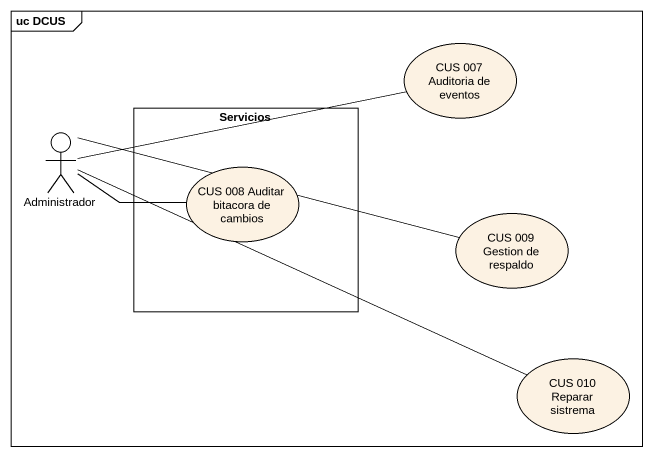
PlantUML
@startuml
mainframe uc DCUS
usecase "CUS 007 Auditoria de eventos" as CUS_007_Auditoria_de_eventos
actor Administrador
rectangle Servicios {
  usecase "CUS 008 Auditar bitacora de cambios" as CUS_008_Auditar_bitacora_de
}
usecase "CUS 009 Gestion de respaldo" as CUS_009_Gestion_de_respaldo
usecase "CUS 010 Reparar sistrema" as CUS_010_Reparar_sistrema
Administrador -right- CUS_007_Auditoria_de_eventos
Administrador -right- CUS_008_Auditar_bitacora_de
Administrador -right- CUS_009_Gestion_de_respaldo
Administrador -right- CUS_010_Reparar_sistrema
@enduml
